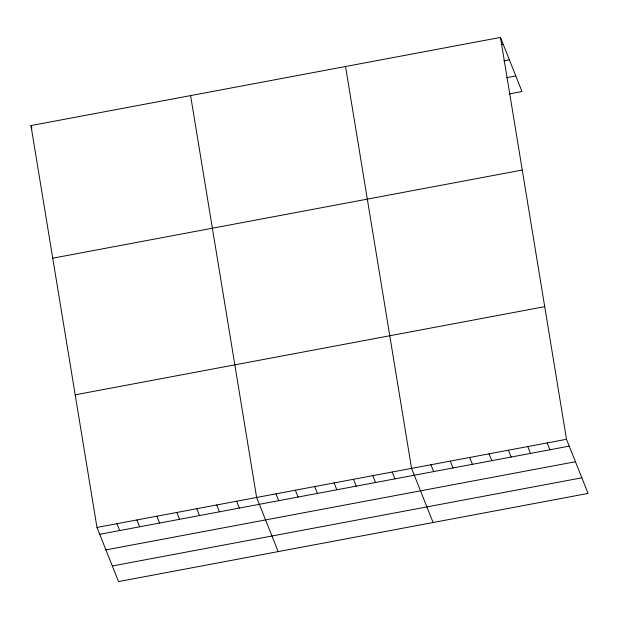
<?xml version="1.0" encoding="UTF-8"?>
<svg xmlns="http://www.w3.org/2000/svg" width="619" height="619" viewBox="0 0 619 619"><rect width="100%" height="100%" fill="white"/><g stroke="black" fill="none" stroke-linecap="round" stroke-linejoin="round"><path stroke-width="0.93" d="M500.469 37.419L566.509 439.289L588.05 493.42L118.531 581.581L96.982 527.442L30.95 125.58L500.469 37.419L522.018 91.558L509.104 93.98M501.351 44.614L503.201 44.274M503.874 60.91L509.406 59.873M506.582 77.685L515.805 75.951M52.739 258.193L522.266 170.039M75.193 394.829L544.712 306.668M96.982 527.442L566.509 439.289M99.713 534.298L569.232 446.137M105.919 549.896L575.446 461.743M112.318 565.975L581.837 477.814M547.142 442.925L549.865 449.773M527.775 446.562L530.498 453.41M508.4 450.199L511.132 457.046M489.033 453.835L491.765 460.683M469.666 457.472L472.398 464.32M450.299 461.109L453.023 467.956M430.932 464.745L433.656 471.593M433.107 522.513L411.565 468.382L345.534 66.512M392.198 472.018L394.922 478.866M372.831 475.655L375.555 482.503M353.464 479.284L356.188 486.139M334.098 482.921L336.821 489.776M314.723 486.557L317.454 493.413M295.356 490.194L298.087 497.049M275.989 493.83L278.712 500.686M278.163 551.606L256.622 497.467L190.59 95.605M236.667 501.22L239.391 508.067M216.712 504.965L219.436 511.812M196.757 508.71L199.48 515.557M30.95 125.58L31.971 128.148M176.802 512.455L179.533 519.31M156.847 516.207L159.578 523.055M136.892 519.952L139.623 526.8M116.937 523.697L119.668 530.545"/></g></svg>
